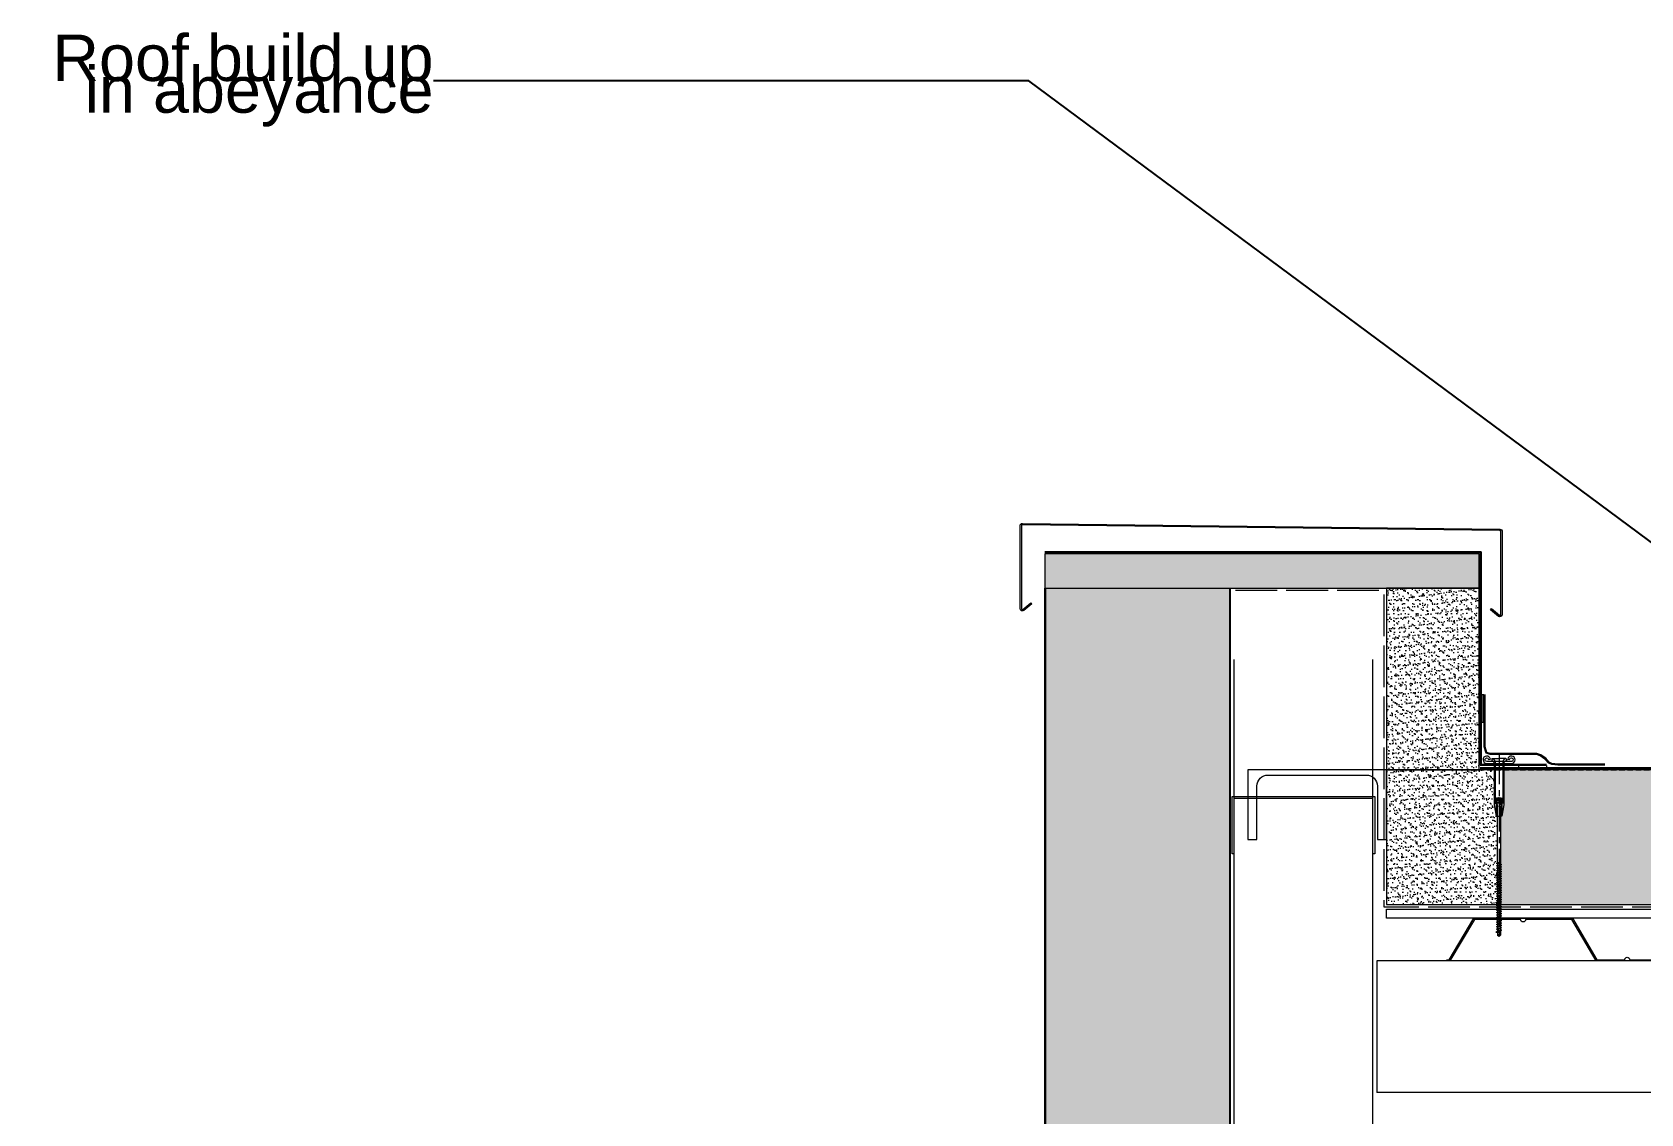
# Model space of a CAD drawing. Header units: millimetres. Extents: x -54677 to 188015, y -4000 to 32873.
# Drawn here: x -18163 to -16426, y 20309 to 21477 of the extents above; entities that cross this region are included whole.
import ezdxf

# ---------------------------------------------------------------- set-up
doc = ezdxf.new("R2010")
doc.units = ezdxf.units.MM
doc.header["$MEASUREMENT"] = 0
for name, pattern in [('CENTRE', [50.8, 31.75, -6.35, 6.35, -6.35]), ('HIDDEN', [47.625, 31.75, -15.875]), ('Hidden Line', [55, 45, -10]), ('HIDDEN2', [0.375, 0.25, -0.125])]:
    doc.linetypes.add(name, pattern=pattern)
for name, color, linetype, lineweight in [('0_Pen_No__1', 7, 'Continuous', 13), ('0_Pen_No__4', 7, 'Continuous', 20), ('0_Pen_No__5', 7, 'Continuous', 25), ('2D Layer_Pen_No__1', 7, 'Continuous', 13), ('2D Layer_Pen_No__101', 252, 'Continuous', 15), ('2D Layer_Pen_No__9', 7, 'Continuous', 13), ('A-95-P_Text_1_50_GA_Pen_No__1', 7, 'Continuous', 13), ('A-95-P_Text_1_50_GA_Pen_No__85', 8, 'Continuous', 20), ('GALVTRIMS_Pen_No__3', 7, 'Continuous', 18), ('HATCHING_Pen_No__1', 7, 'Continuous', 13), ('HATCHING_Pen_No__101', 252, 'Continuous', 15)]:
    doc.layers.add(name, color=color, linetype=linetype, lineweight=lineweight)
for name, color, linetype, lineweight, true_color in [('0_Pen_No__61', 7, 'Continuous', 20, 0x6a6a6a), ('0_Pen_No__81', 7, 'Continuous', 20, 0x6a6a6a), ('2D Layer_Pen_No__30', 7, 'Continuous', 50, 0x2a2a2a), ('A-95-P_Drawing_Pen_No__61', 7, 'Continuous', 20, 0x6a6a6a), ('HATCHING_Pen_No__81', 7, 'Continuous', 20, 0x6a6a6a)]:
    doc.layers.add(name, color=color, linetype=linetype, lineweight=lineweight, true_color=true_color)
doc.styles.add('GENERATED_STYLE_2', font='')
doc.styles.get('GENERATED_STYLE_2').set_extended_font_data('Swis721 BT')
doc.dimstyles.new('GENERATED_STYLE__5', dxfattribs={"dimtxt": 0.18, "dimasz": 36.48, "dimexe": 0.18, "dimexo": 0.0625, "dimgap": 0.09, "dimtad": 0, "dimtih": 1, "dimtoh": 1, "dimdec": 4, "dimzin": 0, "dimdsep": 46, "dimcen": 0.09, "dimadec": 0, "dimazin": 0, "dimtfac": 1, "dimtdec": 4, "dimtmove": 0, "dimatfit": 3, "dimldrblk": 'ARROWHEAD_5', "dimfxl": 1, "dimtolj": 1, "dimtzin": 0, "dimarcsym": 0})
pattern_1 = [(37.5, (0, 0), (-0.2519482, 7.7065243), [0, -6.079392, 0, -6.79932, 0, -6.49935]), (7.5, (0, 0), (7.078399, 11.2874554), [0, -3.279672, 0, -5.479452, 0, -2.09979]), (327.5, (-4.9195, -8e-16), (12.4553218, 0.022634), [0, -1.9998, 0, -7.19928, 0, -9.39906]), (317.5, (-4.92, -8e-16), (12.023304, 3.510351), [0, -0.9999, 0, -4.719528, 0, -5.39946])]

# ---------------------------------------------------------------- blocks, each defined once
blk = doc.blocks.new('ARROWHEAD_5')
at = {"color": 0, "linetype": 'Continuous', "lineweight": 0}
blk.add_line((0, 0), (-1, 0), dxfattribs=at)
blk.add_solid([(-1, 0.2679), (0, 0), (-1, -0.2679), (-1, 0.2679)], dxfattribs=at)

msp = doc.modelspace()

# ---------------------------------------------------------------- hatches: boundary and pattern name
at = {"layer": '0_Pen_No__4', "linetype": 'Continuous', "lineweight": 0, "true_color": 0x000000}
msp.add_hatch(color=178, dxfattribs=at).paths.add_polyline_path([(-16870.2, 20876.6), (-16870.2, 20256.9), (-16870.3, 20257), (-16887.3, 20257), (-16887.3, 20247), (-16892.3, 20237), (-17069.2, 20237), (-17069.2, 20876.6)])
at = {"layer": 'HATCHING_Pen_No__101', "linetype": 'Continuous'}
h = msp.add_hatch(dxfattribs=at)
h.set_pattern_fill('AR_SAND_0001', color=256, style=0, pattern_type=2)
h.set_pattern_definition(pattern_1)
h.paths.add_polyline_path([(-16600.9, 20876.6), (-16600.9, 20680.2), (-16700.9, 20680.2), (-16700.9, 20876.6)])
h = msp.add_hatch(dxfattribs=at)
h.set_pattern_fill('ANSI31_0001', color=256, style=0, pattern_type=2)
h.set_pattern_definition([(45, (-18505, 20302.1), (-898, 898), [])])
h.paths.add_polyline_path([(-16596.1, 20761.8), (-16598.3, 20761.8), (-16598.3, 20731.8), (-16596.1, 20731.8)])
h = msp.add_hatch(dxfattribs=at)
h.set_pattern_fill('ANSI31_0001', color=256, style=0, pattern_type=2)
h.set_pattern_definition([(45, (-18805.8, 27664.5), (-530.33, 530.33), [])])
h.paths.add_polyline_path([(-16587, 20692.4, 0.414214), (-16587.5, 20691.9), (-16587.5, 20690.4, 0.371385), (-16587.1, 20690, -0.414214), (-16584.9, 20687.8), (-16584.9, 20642.6), (-16582.6, 20630.4), (-16582.5, 20630.4), (-16582.5, 20644.1), (-16583.8, 20644.4), (-16583.8, 20680), (-16583.6, 20680.5), (-16583.6, 20681.9), (-16583.8, 20682.4), (-16583.8, 20689.1, 0.333857)])
h = msp.add_hatch(dxfattribs=at)
h.set_pattern_fill('ANSI31_0001', color=256, style=0, pattern_type=2)
h.set_pattern_definition([(45, (-18804.8, 27664.5), (-530.33, 530.33), [])])
h.paths.add_polyline_path([(-16574.2, 20642.6), (-16574.2, 20687.8, -0.414214), (-16572, 20690, 0.371385), (-16571.6, 20690.4), (-16571.6, 20691.9, 0.414214), (-16572.1, 20692.4, 0.333857), (-16575.3, 20689.1), (-16575.3, 20682.4), (-16575.5, 20681.9), (-16575.5, 20680.5), (-16575.3, 20680), (-16575.3, 20644.4), (-16576.6, 20644.1), (-16576.6, 20630.4), (-16576.5, 20630.4)])
h = msp.add_hatch(dxfattribs=at)
h.set_pattern_fill('ANSI31_0001', color=256, style=0, pattern_type=2)
h.set_pattern_definition([(45, (-18490.9, 20275.4), (-898, 898), [])])
h.paths.add_polyline_path([(-16558.4, 20685), (-16558.4, 20682.8), (-16528.4, 20682.8), (-16528.4, 20685)])
h = msp.add_hatch(dxfattribs=at)
h.set_pattern_fill('AR_SAND_0001', color=256, style=0, pattern_type=2)
h.set_pattern_definition(pattern_1)
h.paths.add_polyline_path([(-16700.9, 20535.1), (-16700.9, 20680.2), (-16584.9, 20680.2), (-16584.9, 20642.6), (-16582.6, 20630.4), (-16581.3, 20630.4), (-16581.3, 20629.6), (-16581.3, 20629.6), (-16582.3, 20629), (-16581.3, 20628.6), (-16581.3, 20628.7), (-16581.3, 20627.1), (-16581.3, 20627.1), (-16582.3, 20626.5), (-16581.3, 20626.1), (-16581.3, 20626.1), (-16581.3, 20624.6), (-16581.3, 20624.6), (-16582.3, 20623.9), (-16581.3, 20623.6), (-16581.3, 20623.6), (-16581.3, 20622), (-16581.3, 20622), (-16582.3, 20621.4), (-16581.3, 20621), (-16581.3, 20621), (-16581.3, 20619.5), (-16581.3, 20619.5), (-16582.3, 20618.9), (-16581.3, 20618.5), (-16581.3, 20618.5), (-16581.3, 20617), (-16581.3, 20616.9), (-16582.3, 20616.3), (-16581.3, 20616), (-16581.3, 20614.7), (-16582.3, 20614.1), (-16581.3, 20613.7), (-16581.3, 20613.7), (-16581.3, 20612.2), (-16581.3, 20612.2), (-16582.3, 20611.5), (-16581.3, 20611.2), (-16581.3, 20611.2), (-16581.3, 20609.6), (-16581.3, 20609.6), (-16582.3, 20609), (-16581.3, 20608.6), (-16581.3, 20607.1), (-16582.3, 20606.5), (-16581.3, 20606.1), (-16581.3, 20606.1), (-16581.3, 20604.6), (-16581.3, 20604.6), (-16582.3, 20603.9), (-16581.3, 20603.6), (-16581.3, 20603.6), (-16581.3, 20602), (-16581.3, 20602), (-16582.3, 20601.4), (-16581.3, 20601), (-16581.3, 20601), (-16581.3, 20599.5), (-16581.3, 20599.5), (-16582.3, 20598.9), (-16581.3, 20598.5), (-16581.3, 20598.5), (-16581.3, 20597), (-16581.3, 20596.9), (-16582.3, 20596.3), (-16581.3, 20596), (-16581.3, 20596), (-16581.3, 20594.4), (-16581.3, 20594.4), (-16582.3, 20593.8), (-16581.3, 20593.4), (-16581.3, 20593.4), (-16581.3, 20591.9), (-16581.3, 20591.9), (-16582.3, 20591.3), (-16581.3, 20590.9), (-16581.3, 20590.9), (-16581.3, 20589.3), (-16581.3, 20589.3), (-16582.3, 20588.7), (-16581.3, 20588.4), (-16581.3, 20588.4), (-16581.3, 20586.8), (-16581.3, 20586.8), (-16582.3, 20586.2), (-16581.3, 20585.8), (-16581.3, 20585.8), (-16581.3, 20584.3), (-16581.3, 20584.3), (-16582.3, 20583.6), (-16581.3, 20583.3), (-16581.3, 20583.3), (-16581.3, 20581.7), (-16581.3, 20581.7), (-16582.3, 20581.1), (-16581.3, 20580.8), (-16581.3, 20580.8), (-16581.3, 20579.2), (-16581.3, 20579.2), (-16582.3, 20578.6), (-16581.3, 20578.2), (-16581.3, 20578.2), (-16581.3, 20576.7), (-16581.3, 20576.7), (-16582.3, 20576), (-16581.3, 20575.7), (-16581.3, 20575.7), (-16581.3, 20574.1), (-16581.3, 20574.1), (-16582.3, 20573.5), (-16581.3, 20573.1), (-16581.3, 20573.1), (-16581.3, 20571.6), (-16581.3, 20571.6), (-16582.3, 20571), (-16581.3, 20570.6), (-16581.3, 20570.6), (-16581.3, 20569.1), (-16581.3, 20569.1), (-16582.3, 20568.4), (-16581.3, 20568.1), (-16581.3, 20564.6), (-16581.3, 20561.7), (-16579.5, 20560.3), (-16579.5, 20535.1)])
h = msp.add_hatch(dxfattribs=at)
h.set_pattern_fill('AR_SAND_0001', color=256, style=0, pattern_type=2)
h.set_pattern_definition(pattern_1)
h.paths.add_polyline_path([(-15734.6, 20535.1), (-16579.5, 20535.1), (-16579.5, 20560.3), (-16579.5, 20560.3), (-16577.8, 20562), (-16577.8, 20566.8), (-16576.9, 20567.4), (-16577.8, 20567.8), (-16577.8, 20569.3), (-16577.8, 20569.3), (-16576.9, 20570), (-16577.8, 20570.3), (-16577.8, 20571.9), (-16576.9, 20572.5), (-16577.8, 20572.9), (-16577.8, 20574.4), (-16576.9, 20575), (-16577.8, 20575.4), (-16577.8, 20576.9), (-16576.9, 20577.6), (-16577.8, 20577.9), (-16577.8, 20579.5), (-16576.9, 20580.1), (-16577.8, 20580.5), (-16577.8, 20582), (-16576.9, 20582.6), (-16577.8, 20583), (-16577.8, 20584.6), (-16576.9, 20585.2), (-16577.8, 20585.5), (-16577.8, 20587.1), (-16576.9, 20587.7), (-16577.8, 20588.1), (-16577.8, 20589.6), (-16576.9, 20590.2), (-16577.8, 20590.6), (-16577.8, 20592.2), (-16576.9, 20592.8), (-16577.8, 20593.1), (-16577.8, 20594.7), (-16576.9, 20595.3), (-16577.8, 20595.7), (-16577.8, 20597.2), (-16576.9, 20597.9), (-16577.8, 20598.2), (-16577.8, 20599.8), (-16576.9, 20600.4), (-16577.8, 20600.8), (-16577.8, 20602.3), (-16576.9, 20602.9), (-16577.8, 20603.3), (-16577.8, 20604.8), (-16576.9, 20605.5), (-16577.8, 20605.8), (-16577.8, 20607.4), (-16576.9, 20608), (-16577.8, 20608.4), (-16577.8, 20609.9), (-16576.9, 20610.5), (-16577.8, 20610.9), (-16577.8, 20612.5), (-16576.9, 20613.1), (-16577.8, 20613.4), (-16577.8, 20615), (-16576.9, 20615.6), (-16577.8, 20616), (-16577.8, 20617.2), (-16576.9, 20617.9), (-16577.8, 20618.2), (-16577.8, 20619.8), (-16576.9, 20620.4), (-16577.8, 20620.8), (-16577.8, 20622.3), (-16576.9, 20622.9), (-16577.8, 20623.3), (-16577.8, 20624.8), (-16576.9, 20625.5), (-16577.8, 20625.8), (-16577.8, 20627.4), (-16576.9, 20628), (-16577.8, 20628.4), (-16577.8, 20629.9), (-16577.1, 20630.4), (-16576.5, 20630.4), (-16574.2, 20642.6), (-16574.2, 20680.2), (-15734.6, 20680.2)])
at = {"layer": 'HATCHING_Pen_No__81', "linetype": 'Continuous'}
h = msp.add_hatch(dxfattribs=at)
h.set_pattern_fill('AR_SAND_0001', color=256, style=0, pattern_type=2)
h.set_pattern_definition(pattern_1)
h.paths.add_polyline_path([(-17069.9, 20913.6), (-17069.9, 20876.6), (-16680.7, 20876.6), (-16600.9, 20876.6), (-16600.9, 20913.6)])

# ---------------------------------------------------------------- linework, layer by layer
at = {"layer": '0_Pen_No__1', "linetype": 'Continuous', "flags": 128}
for points in [[(-15734.6, 20520.1), (-16699.7, 20520.1)], [(-15734.6, 20474.1), (-16711.4, 20474.1)], [(-16711.4, 20474.1), (-16711.4, 20332.1)], [(-15734.6, 20332.1), (-16711.4, 20332.1)]]:
    msp.add_lwpolyline(points, dxfattribs=at)
at = {"layer": '0_Pen_No__5', "linetype": 'Continuous'}
msp.add_line((-16869.7, 20277.6), (-16869.7, 20876.6), dxfattribs=at)
at = {"layer": '0_Pen_No__5', "linetype": 'Continuous', "flags": 128}
msp.add_lwpolyline([(-17069.9, 20876.6), (-17069.9, 20223.1, 0.440011), (-17068.3, 20221.6), (-17056.9, 20222.6), (-17051.3, 20223.1, 0.388879), (-17049.9, 20224.6), (-17049.9, 20232.5), (-17050.6, 20232.5), (-17050.6, 20224.5, -0.388879), (-17051.3, 20223.8), (-17057.1, 20223.3), (-17068.5, 20222.3, -0.440011), (-17069.2, 20223), (-17069.2, 20876.6)], format="xyb", dxfattribs=at)
msp.add_lwpolyline([(-16870.2, 20876.6), (-16870.2, 20277.6)], dxfattribs=at)
at = {"layer": '0_Pen_No__61', "linetype": 'Continuous', "flags": 128}
msp.add_lwpolyline([(-16636.2, 20475.3), (-16633.3, 20475.3), (-16606.8, 20520.1), (-16500.4, 20520.1), (-16473.9, 20475.3), (-16443.8, 20475.3, -1), (-16438.4, 20475.3), (-16408.3, 20475.3), (-16403.7, 20483.5), (-16402.7, 20482.9), (-16407.6, 20474.1), (-16474.6, 20474.1), (-16501.1, 20518.9), (-16550.9, 20518.9, -1), (-16556.3, 20518.9), (-16606.1, 20518.9), (-16632.6, 20474.1), (-16636.2, 20474.1)], format="xyb", dxfattribs=at)
at = {"layer": '0_Pen_No__81', "linetype": 'Continuous', "flags": 128}
for points in [[(-16865.7, 20799.6), (-16865.7, 19242)], [(-16715.7, 19242), (-16715.7, 20799.6)]]:
    msp.add_lwpolyline(points, dxfattribs=at)
msp.add_lwpolyline([(-16713.7, 20589.5), (-16715.7, 20589.5), (-16715.7, 20649.5), (-16865.7, 20649.5), (-16865.7, 20589.5), (-16867.7, 20589.5), (-16867.7, 20651.5), (-16713.7, 20651.5)], close=True, dxfattribs=at)
at = {"layer": '2D Layer_Pen_No__1', "linetype": 'Continuous'}
for p, q in [((-16598.3, 20761.8), (-16598.3, 20731.8)), ((-16598.3, 20761.8), (-16596.1, 20761.8)), ((-16596.1, 20731.8), (-16596.1, 20761.8)), ((-16598.3, 20731.8), (-16596.1, 20731.8)), ((-16528.4, 20685), (-16558.4, 20685)), ((-16558.4, 20685), (-16558.4, 20682.8)), ((-16528.4, 20685), (-16528.4, 20682.8)), ((-16465.4, 20685.4), (-16516.2, 20685.4)), ((-16465.4, 20686.6), (-16516.1, 20686.6)), ((-15734.6, 20682.4), (-16600, 20682.4)), ((-15734.6, 20681.2), (-16600, 20681.2)), ((-16558.4, 20682.8), (-16528.4, 20682.8))]:
    msp.add_line(p, q, dxfattribs=at)
at = {"layer": '2D Layer_Pen_No__1', "linetype": 'Continuous', "flags": 128}
for points in [[(-16598.7, 20915.7), (-17069.9, 20915.7)], [(-16599.9, 20914.5), (-17069.9, 20914.5)], [(-16599.9, 20914.5), (-16599.9, 20685.4), (-16528.4, 20685.4)], [(-16598.7, 20915.7), (-16598.7, 20686.6), (-16528.4, 20686.6)], [(-16516.2, 20685.4), (-16522.7, 20686.1), (-16526.2, 20687.5), (-16530, 20691.9), (-16535.1, 20695.3), (-16539, 20696.8), (-16589.3, 20696.8), (-16593.6, 20698.3), (-16595.7, 20705), (-16595.7, 20761.7)], [(-16516, 20686.6), (-16522.4, 20687.2), (-16525.5, 20688.5), (-16529.2, 20692.8), (-16534.6, 20696.4), (-16538.8, 20698), (-16589.1, 20698), (-16592.7, 20699.2), (-16594.5, 20705.2), (-16594.5, 20761.7)], [(-15734.6, 20680.2), (-16700.9, 20680.2), (-16700.9, 20535.1), (-15734.6, 20535.1)], [(-15734.6, 20520.1), (-16700.9, 20520.1), (-16700.9, 20530.1), (-15734.6, 20530.1)]]:
    msp.add_lwpolyline(points, dxfattribs=at)
at = {"layer": '2D Layer_Pen_No__1', "linetype": 'HIDDEN', "flags": 128}
for points in [[(-16599.3, 20915.1), (-17069.9, 20915.1)], [(-16599.3, 20915.1), (-16599.3, 20686), (-16528.4, 20686)], [(-16465.4, 20686), (-16516.1, 20686), (-16522.6, 20686.6), (-16525.8, 20688), (-16529.6, 20692.3), (-16534.9, 20695.9), (-16538.9, 20697.4), (-16589.2, 20697.4), (-16593.2, 20698.7), (-16595.1, 20705.1), (-16595.1, 20761.7)], [(-15734.6, 20681.8), (-16600, 20681.8)]]:
    msp.add_lwpolyline(points, dxfattribs=at)
at = {"layer": '2D Layer_Pen_No__1', "linetype": 'Continuous', "flags": 128}
msp.add_lwpolyline([(-16700.9, 20680.2), (-16600.9, 20680.2), (-16600.9, 20876.6), (-16700.9, 20876.6)], close=True, dxfattribs=at)
at = {"layer": '2D Layer_Pen_No__1', "linetype": 'Hidden Line', "flags": 128}
msp.add_lwpolyline([(-16864.2, 20874.4), (-16704, 20874.4), (-16704, 20532.6), (-15734.6, 20532.6)], dxfattribs=at)
at = {"layer": '2D Layer_Pen_No__1', "linetype": 'Continuous', "flags": 128}
msp.add_lwpolyline([(-16592.9, 20689.3, -2.193008), (-16590.9, 20691.5), (-16588.9, 20691.9, 2.152322), (-16592.9, 20687.3), (-16566.2, 20687.3, 2.152322), (-16570.2, 20691.9), (-16568.2, 20691.5, -2.193008), (-16566.2, 20689.3)], format="xyb", close=True, dxfattribs=at)
at = {"layer": '2D Layer_Pen_No__101', "linetype": 'Continuous'}
for p, q in [((-16583.9, 20647), (-16583.9, 20647.6)), ((-16583.9, 20647), (-16575.3, 20647)), ((-16581.6, 20644.9), (-16583.9, 20647)), ((-16581.6, 20642.8), (-16581.6, 20644.9)), ((-16581.6, 20642.8), (-16581.3, 20640.5)), ((-16581.3, 20579.9), (-16581.3, 20640.5)), ((-16577.8, 20644.9), (-16580.1, 20644.9)), ((-16577.5, 20642.6), (-16577.8, 20640.5)), ((-16577.8, 20640.5), (-16577.8, 20578.5)), ((-16577.5, 20644.9), (-16575.3, 20647)), ((-16577.5, 20642.6), (-16577.5, 20644.9)), ((-16575.3, 20647), (-16575.3, 20647.6)), ((-16582.3, 20576.6), (-16581.3, 20577.2)), ((-16581.3, 20576.3), (-16582.3, 20576.6)), ((-16582.3, 20574.1), (-16581.3, 20574.7)), ((-16581.3, 20573.7), (-16582.3, 20574.1)), ((-16582.3, 20571.5), (-16581.3, 20572.2)), ((-16581.3, 20571.2), (-16582.3, 20571.5)), ((-16582.3, 20569), (-16581.3, 20569.6)), ((-16581.3, 20568.6), (-16582.3, 20569)), ((-16582.3, 20566.5), (-16581.3, 20567.1)), ((-16581.3, 20566.1), (-16582.3, 20566.5)), ((-16582.3, 20563.9), (-16581.3, 20564.6)), ((-16581.3, 20563.6), (-16582.3, 20563.9)), ((-16582.2, 20579.3), (-16581.3, 20579.9)), ((-16581.3, 20578.9), (-16582.2, 20579.3)), ((-16579.3, 20579.8), (-16581.7, 20579.6)), ((-16581.7, 20577), (-16577.4, 20577.8)), ((-16581.7, 20574.4), (-16577.4, 20575.3)), ((-16581.7, 20571.9), (-16577.4, 20572.7)), ((-16581.7, 20569.4), (-16577.4, 20570.2)), ((-16581.7, 20566.8), (-16577.4, 20567.6)), ((-16581.7, 20564.3), (-16577.4, 20565.1)), ((-16579.3, 20579.8), (-16581.3, 20579.9)), ((-16579.3, 20579.8), (-16581.3, 20578.9)), ((-16581.3, 20578.9), (-16581.3, 20577.2)), ((-16581.3, 20577.2), (-16577.8, 20578.5)), ((-16581.3, 20576.3), (-16577.8, 20577.5)), ((-16581.3, 20576.3), (-16581.3, 20574.7)), ((-16581.3, 20574.7), (-16577.8, 20576)), ((-16581.3, 20573.7), (-16577.8, 20575)), ((-16581.3, 20573.7), (-16581.3, 20572.2)), ((-16581.3, 20572.2), (-16577.8, 20573.4)), ((-16581.3, 20571.2), (-16577.8, 20572.5)), ((-16581.3, 20571.2), (-16581.3, 20569.6)), ((-16581.3, 20569.6), (-16577.8, 20570.9)), ((-16581.3, 20568.6), (-16577.8, 20569.9)), ((-16581.3, 20568.7), (-16581.3, 20567.1)), ((-16581.3, 20567.1), (-16577.8, 20568.4)), ((-16581.3, 20566.1), (-16577.8, 20567.4)), ((-16581.3, 20566.1), (-16581.3, 20564.6)), ((-16581.3, 20564.6), (-16577.8, 20565.8)), ((-16581.3, 20563.6), (-16577.8, 20564.8)), ((-16581.3, 20563.6), (-16581.3, 20562)), ((-16581.3, 20562), (-16577.8, 20563.3)), ((-16577.8, 20578.5), (-16576.9, 20578.1)), ((-16576.9, 20578.1), (-16577.8, 20577.5)), ((-16577.8, 20577.5), (-16577.8, 20576)), ((-16577.8, 20576), (-16576.9, 20575.6)), ((-16576.9, 20575.6), (-16577.8, 20575)), ((-16577.8, 20575), (-16577.8, 20573.4)), ((-16577.8, 20573.4), (-16576.9, 20573.1)), ((-16576.9, 20573.1), (-16577.8, 20572.5)), ((-16577.8, 20572.5), (-16577.8, 20570.9)), ((-16577.8, 20570.9), (-16576.9, 20570.5)), ((-16576.9, 20570.5), (-16577.8, 20569.9)), ((-16577.8, 20569.9), (-16577.8, 20568.4)), ((-16577.8, 20568.4), (-16576.9, 20568)), ((-16576.9, 20568), (-16577.8, 20567.4)), ((-16577.8, 20567.4), (-16577.8, 20565.8)), ((-16577.8, 20565.8), (-16576.9, 20565.5)), ((-16576.9, 20565.5), (-16577.8, 20564.8)), ((-16577.8, 20564.8), (-16577.8, 20563.3)), ((-16577.8, 20563.3), (-16576.9, 20562.9)), ((-16576.9, 20562.9), (-16577.8, 20562.3)), ((-16582.3, 20561.4), (-16581.3, 20562)), ((-16581.3, 20561), (-16582.3, 20561.4)), ((-16582.3, 20558.9), (-16581.3, 20559.5)), ((-16581.3, 20558.5), (-16582.3, 20558.9)), ((-16582.3, 20556.3), (-16581.3, 20556.9)), ((-16581.3, 20556), (-16582.3, 20556.3)), ((-16582.3, 20554.1), (-16581.3, 20554.7)), ((-16581.3, 20553.7), (-16582.3, 20554.1)), ((-16582.3, 20551.5), (-16581.3, 20552.2)), ((-16581.3, 20551.2), (-16582.3, 20551.5)), ((-16582.3, 20549), (-16581.3, 20549.6)), ((-16581.3, 20548.6), (-16582.3, 20549)), ((-16582.3, 20546.5), (-16581.3, 20547.1)), ((-16581.3, 20546.1), (-16582.3, 20546.5)), ((-16581.7, 20561.8), (-16577.4, 20562.6)), ((-16581.7, 20559.2), (-16577.4, 20560)), ((-16581.7, 20556.7), (-16577.4, 20557.5)), ((-16581.7, 20554.4), (-16577.4, 20555.3)), ((-16581.7, 20551.9), (-16577.4, 20552.7)), ((-16581.7, 20549.4), (-16577.4, 20550.2)), ((-16581.7, 20546.8), (-16577.4, 20547.6)), ((-16581.3, 20561), (-16577.8, 20562.3)), ((-16581.3, 20561), (-16581.3, 20559.5)), ((-16581.3, 20559.5), (-16577.8, 20560.8)), ((-16581.3, 20558.5), (-16577.8, 20559.8)), ((-16581.3, 20558.5), (-16581.3, 20557)), ((-16581.3, 20556.9), (-16577.8, 20558.2)), ((-16581.3, 20556), (-16577.8, 20557.2)), ((-16581.3, 20554.7), (-16577.8, 20556)), ((-16581.3, 20556), (-16581.3, 20554.7)), ((-16581.3, 20553.7), (-16577.8, 20555)), ((-16581.3, 20553.7), (-16581.3, 20552.2)), ((-16581.3, 20552.2), (-16577.8, 20553.4)), ((-16581.3, 20551.2), (-16577.8, 20552.5)), ((-16581.3, 20551.2), (-16581.3, 20549.6)), ((-16581.3, 20549.6), (-16577.8, 20550.9)), ((-16581.3, 20548.6), (-16577.8, 20549.9)), ((-16581.3, 20548.6), (-16581.3, 20547.1)), ((-16581.3, 20547.1), (-16577.8, 20548.4)), ((-16581.3, 20546.1), (-16577.8, 20547.4)), ((-16581.3, 20546.1), (-16581.3, 20544.6)), ((-16581.3, 20544.6), (-16577.8, 20545.8)), ((-16577.8, 20562.3), (-16577.8, 20560.8)), ((-16577.8, 20560.8), (-16576.9, 20560.4)), ((-16576.9, 20560.4), (-16577.8, 20559.8)), ((-16577.8, 20559.8), (-16577.8, 20558.2)), ((-16577.8, 20558.2), (-16576.9, 20557.9)), ((-16576.9, 20557.9), (-16577.8, 20557.2)), ((-16577.8, 20557.2), (-16577.8, 20556)), ((-16577.8, 20556), (-16576.9, 20555.6)), ((-16576.9, 20555.6), (-16577.8, 20555)), ((-16577.8, 20555), (-16577.8, 20553.4)), ((-16577.8, 20553.4), (-16576.9, 20553.1)), ((-16576.9, 20553.1), (-16577.8, 20552.5)), ((-16577.8, 20552.5), (-16577.8, 20550.9)), ((-16577.8, 20550.9), (-16576.9, 20550.5)), ((-16576.9, 20550.5), (-16577.8, 20549.9)), ((-16577.8, 20549.9), (-16577.8, 20548.4)), ((-16577.8, 20548.4), (-16576.9, 20548)), ((-16576.9, 20548), (-16577.8, 20547.4)), ((-16577.8, 20547.4), (-16577.8, 20545.8)), ((-16577.8, 20545.8), (-16576.9, 20545.5)), ((-16576.9, 20545.5), (-16577.8, 20544.8)), ((-16582.3, 20543.9), (-16581.3, 20544.6)), ((-16581.3, 20543.6), (-16582.3, 20543.9)), ((-16582.3, 20541.4), (-16581.3, 20542)), ((-16581.3, 20541), (-16582.3, 20541.4)), ((-16582.3, 20538.9), (-16581.3, 20539.5)), ((-16581.3, 20538.5), (-16582.3, 20538.9)), ((-16582.3, 20536.3), (-16581.3, 20536.9)), ((-16581.3, 20536), (-16582.3, 20536.3)), ((-16582.3, 20533.8), (-16581.3, 20534.4)), ((-16581.3, 20533.4), (-16582.3, 20533.8)), ((-16582.3, 20531.3), (-16581.3, 20531.9)), ((-16581.3, 20530.9), (-16582.3, 20531.3)), ((-16582.3, 20528.7), (-16581.3, 20529.3)), ((-16581.3, 20528.4), (-16582.3, 20528.7)), ((-16581.7, 20544.3), (-16577.4, 20545.1)), ((-16581.7, 20541.8), (-16577.4, 20542.6)), ((-16581.7, 20539.2), (-16577.4, 20540)), ((-16581.7, 20536.7), (-16577.4, 20537.5)), ((-16581.7, 20534.1), (-16577.4, 20535)), ((-16581.7, 20531.6), (-16577.4, 20532.4)), ((-16581.7, 20529.1), (-16577.4, 20529.9)), ((-16581.3, 20543.6), (-16577.8, 20544.8)), ((-16581.3, 20543.6), (-16581.3, 20542)), ((-16581.3, 20542), (-16577.8, 20543.3)), ((-16581.3, 20541), (-16577.8, 20542.3)), ((-16581.3, 20541), (-16581.3, 20539.5)), ((-16581.3, 20539.5), (-16577.8, 20540.8)), ((-16581.3, 20538.5), (-16577.8, 20539.8)), ((-16581.3, 20538.5), (-16581.3, 20537)), ((-16581.3, 20536.9), (-16577.8, 20538.2)), ((-16581.3, 20536), (-16577.8, 20537.2)), ((-16581.3, 20536), (-16581.3, 20534.4)), ((-16581.3, 20534.4), (-16577.8, 20535.7)), ((-16581.3, 20533.4), (-16577.8, 20534.7)), ((-16581.3, 20533.4), (-16581.3, 20531.9)), ((-16581.3, 20531.9), (-16577.8, 20533.1)), ((-16581.3, 20530.9), (-16577.8, 20532.2)), ((-16581.3, 20530.9), (-16581.3, 20529.3)), ((-16581.3, 20529.3), (-16577.8, 20530.6)), ((-16581.3, 20528.4), (-16577.8, 20529.6)), ((-16581.3, 20528.4), (-16581.3, 20526.8)), ((-16581.3, 20526.8), (-16577.8, 20528.1)), ((-16577.8, 20544.8), (-16577.8, 20543.3)), ((-16577.8, 20543.3), (-16576.9, 20542.9)), ((-16576.9, 20542.9), (-16577.8, 20542.3)), ((-16577.8, 20542.3), (-16577.8, 20540.8)), ((-16577.8, 20540.8), (-16576.9, 20540.4)), ((-16576.9, 20540.4), (-16577.8, 20539.8)), ((-16577.8, 20539.8), (-16577.8, 20538.2)), ((-16577.8, 20538.2), (-16576.9, 20537.9)), ((-16576.9, 20537.9), (-16577.8, 20537.2)), ((-16577.8, 20537.2), (-16577.8, 20535.7)), ((-16577.8, 20535.7), (-16576.9, 20535.3)), ((-16576.9, 20535.3), (-16577.8, 20534.7)), ((-16577.8, 20534.7), (-16577.8, 20533.1)), ((-16577.8, 20533.1), (-16576.9, 20532.8)), ((-16576.9, 20532.8), (-16577.8, 20532.2)), ((-16577.8, 20532.2), (-16577.8, 20530.6)), ((-16577.8, 20530.6), (-16576.9, 20530.2)), ((-16576.9, 20530.2), (-16577.8, 20529.6)), ((-16577.8, 20529.6), (-16577.8, 20528.1)), ((-16577.8, 20528.1), (-16576.9, 20527.7)), ((-16582.3, 20526.2), (-16581.3, 20526.8)), ((-16581.3, 20525.8), (-16582.3, 20526.2)), ((-16582.3, 20523.6), (-16581.3, 20524.3)), ((-16581.3, 20523.3), (-16582.3, 20523.6)), ((-16582.3, 20521.1), (-16581.3, 20521.7)), ((-16581.3, 20520.8), (-16582.3, 20521.1)), ((-16582.3, 20518.6), (-16581.3, 20519.2)), ((-16581.3, 20518.2), (-16582.3, 20518.6)), ((-16582.3, 20516), (-16581.3, 20516.7)), ((-16581.3, 20515.7), (-16582.3, 20516)), ((-16582.3, 20513.5), (-16581.3, 20514.1)), ((-16581.3, 20513.1), (-16582.3, 20513.5)), ((-16582.3, 20511), (-16581.3, 20511.6)), ((-16581.3, 20510.6), (-16582.3, 20511)), ((-16581.7, 20526.5), (-16577.4, 20527.4)), ((-16581.7, 20524), (-16577.4, 20524.8)), ((-16581.7, 20521.5), (-16577.4, 20522.3)), ((-16581.7, 20518.9), (-16577.4, 20519.7)), ((-16581.7, 20516.4), (-16577.4, 20517.2)), ((-16581.7, 20513.9), (-16577.4, 20514.7)), ((-16581.7, 20511.3), (-16577.4, 20512.1)), ((-16581.3, 20525.8), (-16577.8, 20527.1)), ((-16581.3, 20525.8), (-16581.3, 20524.3)), ((-16581.3, 20524.3), (-16577.8, 20525.5)), ((-16581.3, 20523.3), (-16577.8, 20524.6)), ((-16581.3, 20523.3), (-16581.3, 20521.7)), ((-16581.3, 20521.7), (-16577.8, 20523)), ((-16581.3, 20520.8), (-16577.8, 20522)), ((-16581.3, 20520.8), (-16581.3, 20519.2)), ((-16581.3, 20519.2), (-16577.8, 20520.5)), ((-16581.3, 20518.2), (-16577.8, 20519.5)), ((-16581.3, 20518.2), (-16581.3, 20516.7)), ((-16581.3, 20516.7), (-16577.8, 20517.9)), ((-16581.3, 20515.7), (-16577.8, 20516.9)), ((-16581.3, 20515.7), (-16581.3, 20514.1)), ((-16581.3, 20514.1), (-16577.8, 20515.4)), ((-16581.3, 20513.1), (-16577.8, 20514.4)), ((-16581.3, 20513.1), (-16581.3, 20511.6)), ((-16581.3, 20511.6), (-16577.8, 20512.9)), ((-16581.3, 20510.6), (-16577.8, 20511.9)), ((-16576.9, 20527.7), (-16577.8, 20527.1)), ((-16577.8, 20527.1), (-16577.8, 20525.5)), ((-16577.8, 20525.5), (-16576.9, 20525.2)), ((-16576.9, 20525.2), (-16577.8, 20524.6)), ((-16577.8, 20524.6), (-16577.8, 20523)), ((-16577.8, 20523), (-16576.9, 20522.6)), ((-16576.9, 20522.6), (-16577.8, 20522)), ((-16577.8, 20522), (-16577.8, 20520.5)), ((-16577.8, 20520.5), (-16576.9, 20520.1)), ((-16576.9, 20520.1), (-16577.8, 20519.5)), ((-16577.8, 20519.5), (-16577.8, 20517.9)), ((-16577.8, 20517.9), (-16576.9, 20517.6)), ((-16576.9, 20517.6), (-16577.8, 20516.9)), ((-16577.8, 20516.9), (-16577.8, 20515.4)), ((-16577.8, 20515.4), (-16576.9, 20515)), ((-16576.9, 20515), (-16577.8, 20514.4)), ((-16577.8, 20514.4), (-16577.8, 20512.9)), ((-16577.8, 20512.9), (-16576.9, 20512.5)), ((-16576.9, 20512.5), (-16577.8, 20511.9)), ((-16577.8, 20511.9), (-16577.8, 20510.3)), ((-16582.3, 20508.4), (-16581.3, 20509.1)), ((-16581.3, 20508.1), (-16582.3, 20508.4)), ((-16581.7, 20508.8), (-16577.4, 20509.6)), ((-16581.3, 20510.6), (-16581.3, 20509.1)), ((-16581.3, 20509.1), (-16577.8, 20510.3)), ((-16581.3, 20508.1), (-16577.8, 20509.3)), ((-16581.3, 20508.1), (-16581.3, 20504.6)), ((-16581.3, 20504.8), (-16581.3, 20501.7)), ((-16579.5, 20500.3), (-16581.3, 20501.7)), ((-16579.5, 20500.3), (-16579, 20505.7)), ((-16579.5, 20500.3), (-16577.8, 20502)), ((-16579.5, 20500.3), (-16578.9, 20502)), ((-16579, 20506.9), (-16577.8, 20507.8)), ((-16579, 20506.9), (-16577.4, 20507.1)), ((-16579, 20506.9), (-16577.8, 20506.8)), ((-16578.9, 20502), (-16578.9, 20505.2)), ((-16577.8, 20502), (-16578.9, 20502)), ((-16577.8, 20510.3), (-16576.9, 20510)), ((-16576.9, 20510), (-16577.8, 20509.3)), ((-16577.8, 20509.3), (-16577.8, 20507.8)), ((-16577.8, 20507.8), (-16576.9, 20507.4)), ((-16576.9, 20507.4), (-16577.8, 20506.8)), ((-16577.8, 20506.8), (-16577.8, 20502))]:
    msp.add_line(p, q, dxfattribs=at)
at = {"layer": '2D Layer_Pen_No__30', "linetype": 'Continuous'}
for centre, radius, start, end in [((-16579.6, 20641.9), 7.18, 53.3075, 126.6925), ((-16579.6, 20504.7), 1.73, 137.492, 184.3402), ((-16580, 20505.3), 1.01, 63.8101, 146.4154), ((-16579.9, 20505.2), 1.05, 1.5596, 70.1611)]:
    msp.add_arc(centre, radius, start, end, dxfattribs=at)
at = {"layer": '2D Layer_Pen_No__9', "linetype": 'Continuous'}
for p, q in [((-16587.5, 20691.9), (-16587.5, 20690.4)), ((-16587, 20692.4), (-16579.5, 20692.4)), ((-16584.9, 20687.8), (-16584.9, 20642.6)), ((-16583.8, 20689.1), (-16583.8, 20682.4)), ((-16572.1, 20692.4), (-16579.5, 20692.4)), ((-16575.3, 20689.1), (-16575.3, 20682.4)), ((-16574.2, 20687.8), (-16574.2, 20642.6)), ((-16571.6, 20691.9), (-16571.6, 20690.4)), ((-16583.8, 20682.4), (-16583.6, 20681.9)), ((-16583.6, 20680.5), (-16583.8, 20680)), ((-16583.8, 20680), (-16583.8, 20644.4)), ((-16583.6, 20681.9), (-16583.6, 20680.5)), ((-16575.3, 20682.4), (-16575.5, 20681.9)), ((-16575.5, 20681.9), (-16575.5, 20680.5)), ((-16575.5, 20680.5), (-16575.3, 20680)), ((-16575.3, 20680), (-16575.3, 20644.4)), ((-16584.9, 20642.6), (-16582.6, 20630.4)), ((-16583.8, 20645.2), (-16579.5, 20645.2)), ((-16583.8, 20645.2), (-16582.5, 20644.9)), ((-16583.8, 20644.4), (-16582.5, 20644.1)), ((-16582.5, 20644.9), (-16579.5, 20644.9)), ((-16582.5, 20644.9), (-16582.5, 20630.4)), ((-16575.3, 20645.2), (-16579.5, 20645.2)), ((-16576.6, 20644.9), (-16579.5, 20644.9)), ((-16575.3, 20645.2), (-16576.6, 20644.9)), ((-16576.6, 20644.9), (-16576.6, 20630.4)), ((-16575.3, 20644.4), (-16576.6, 20644.1)), ((-16574.2, 20642.6), (-16576.5, 20630.4)), ((-16582.6, 20630.4), (-16579.5, 20630.4)), ((-16576.5, 20630.4), (-16579.5, 20630.4))]:
    msp.add_line(p, q, dxfattribs=at)
at = {"layer": '2D Layer_Pen_No__9', "linetype": 'CENTRE'}
msp.add_line((-16579.5, 20696.5), (-16579.5, 20500.7), dxfattribs=at)
at = {"layer": '2D Layer_Pen_No__9', "linetype": 'HIDDEN2'}
msp.add_line((-16700.8, 20680.2), (-15734.6, 20680.2), dxfattribs=at)
at = {"layer": '2D Layer_Pen_No__9', "linetype": 'Continuous'}
for centre, radius, start, end in [((-16587, 20691.9), 0.5, 90, 180), ((-16587.1, 20690.4), 0.405, 178.177, 263.3199), ((-16587.1, 20687.8), 2.25, 0, 90), ((-16587.5, 20688.6), 3.75, 7.8092, 81.6571), ((-16571.6, 20688.6), 3.75, 98.3429, 172.1908), ((-16572, 20687.8), 2.25, 90, 180), ((-16572.1, 20691.9), 0.5, 0, 90), ((-16572, 20690.4), 0.405, 276.6801, 1.823)]:
    msp.add_arc(centre, radius, start, end, dxfattribs=at)
at = {"layer": 'A-95-P_Drawing_Pen_No__61', "linetype": 'Continuous', "flags": 128}
msp.add_lwpolyline([(-16850.9, 20605.2), (-16840.9, 20605.2), (-16840.9, 20662.7, -0.414214), (-16828.9, 20674.7), (-16722.9, 20674.7, -0.414214), (-16710.9, 20662.7), (-16710.9, 20605.2), (-16700.9, 20605.2), (-16700.9, 20680.2), (-16850.9, 20680.2)], format="xyb", close=True, dxfattribs=at)
at = {"layer": 'GALVTRIMS_Pen_No__3', "linetype": 'Continuous', "flags": 128}
msp.add_lwpolyline([(-17096.6, 20943.9, -0.414214), (-17094.1, 20946.4), (-16578.6, 20940, -0.414214), (-16576.1, 20937.5), (-16576.1, 20848, -0.63707), (-16580.2, 20846), (-16588.6, 20853.1), (-16587.7, 20854.3), (-16579.2, 20847.2, 0.63707), (-16577.6, 20848), (-16577.6, 20937.5, 0.414214), (-16578.6, 20938.5), (-17094.1, 20944.9, 0.414214), (-17095.1, 20943.9), (-17095.1, 20854.3, 0.63707), (-17093.5, 20853.5), (-17085.1, 20860.6), (-17084.1, 20859.5), (-17092.5, 20852.4, -0.63707), (-17096.6, 20854.3)], format="xyb", close=True, dxfattribs=at)
at = {"layer": 'HATCHING_Pen_No__1', "linetype": 'Continuous', "flags": 128}
msp.add_lwpolyline([(-17069.9, 20913.6), (-17069.9, 20876.6), (-16680.7, 20876.6), (-16600.9, 20876.6), (-16600.9, 20913.6)], close=True, dxfattribs=at)

# ---------------------------------------------------------------- texts
at = {"layer": 'A-95-P_Text_1_50_GA_Pen_No__1', "linetype": 'Continuous', "insert": (-17729.9, 21424.2), "char_height": 50, "width": 457.583, "attachment_point": 6, "line_spacing_factor": 0.411333, "style": 'GENERATED_STYLE_2'}
msp.add_mtext('\\A1;{\\fSwis721 BT|b0|i0|c0|p34; Roof build up in abeyance}', dxfattribs=at)

# ---------------------------------------------------------------- leaders
at = {"layer": 'A-95-P_Text_1_50_GA_Pen_No__85', "linetype": 'Continuous', "annotation_type": 0, "has_hookline": 1, "hookline_direction": 1, "text_width": 433.3}
msp.add_leader([(-15952.4, 20582.7), (-17087.1, 21424.2), (-17729.8, 21424.2)], dimstyle='GENERATED_STYLE__5', dxfattribs=at)

doc.saveas('drawing.dxf')
